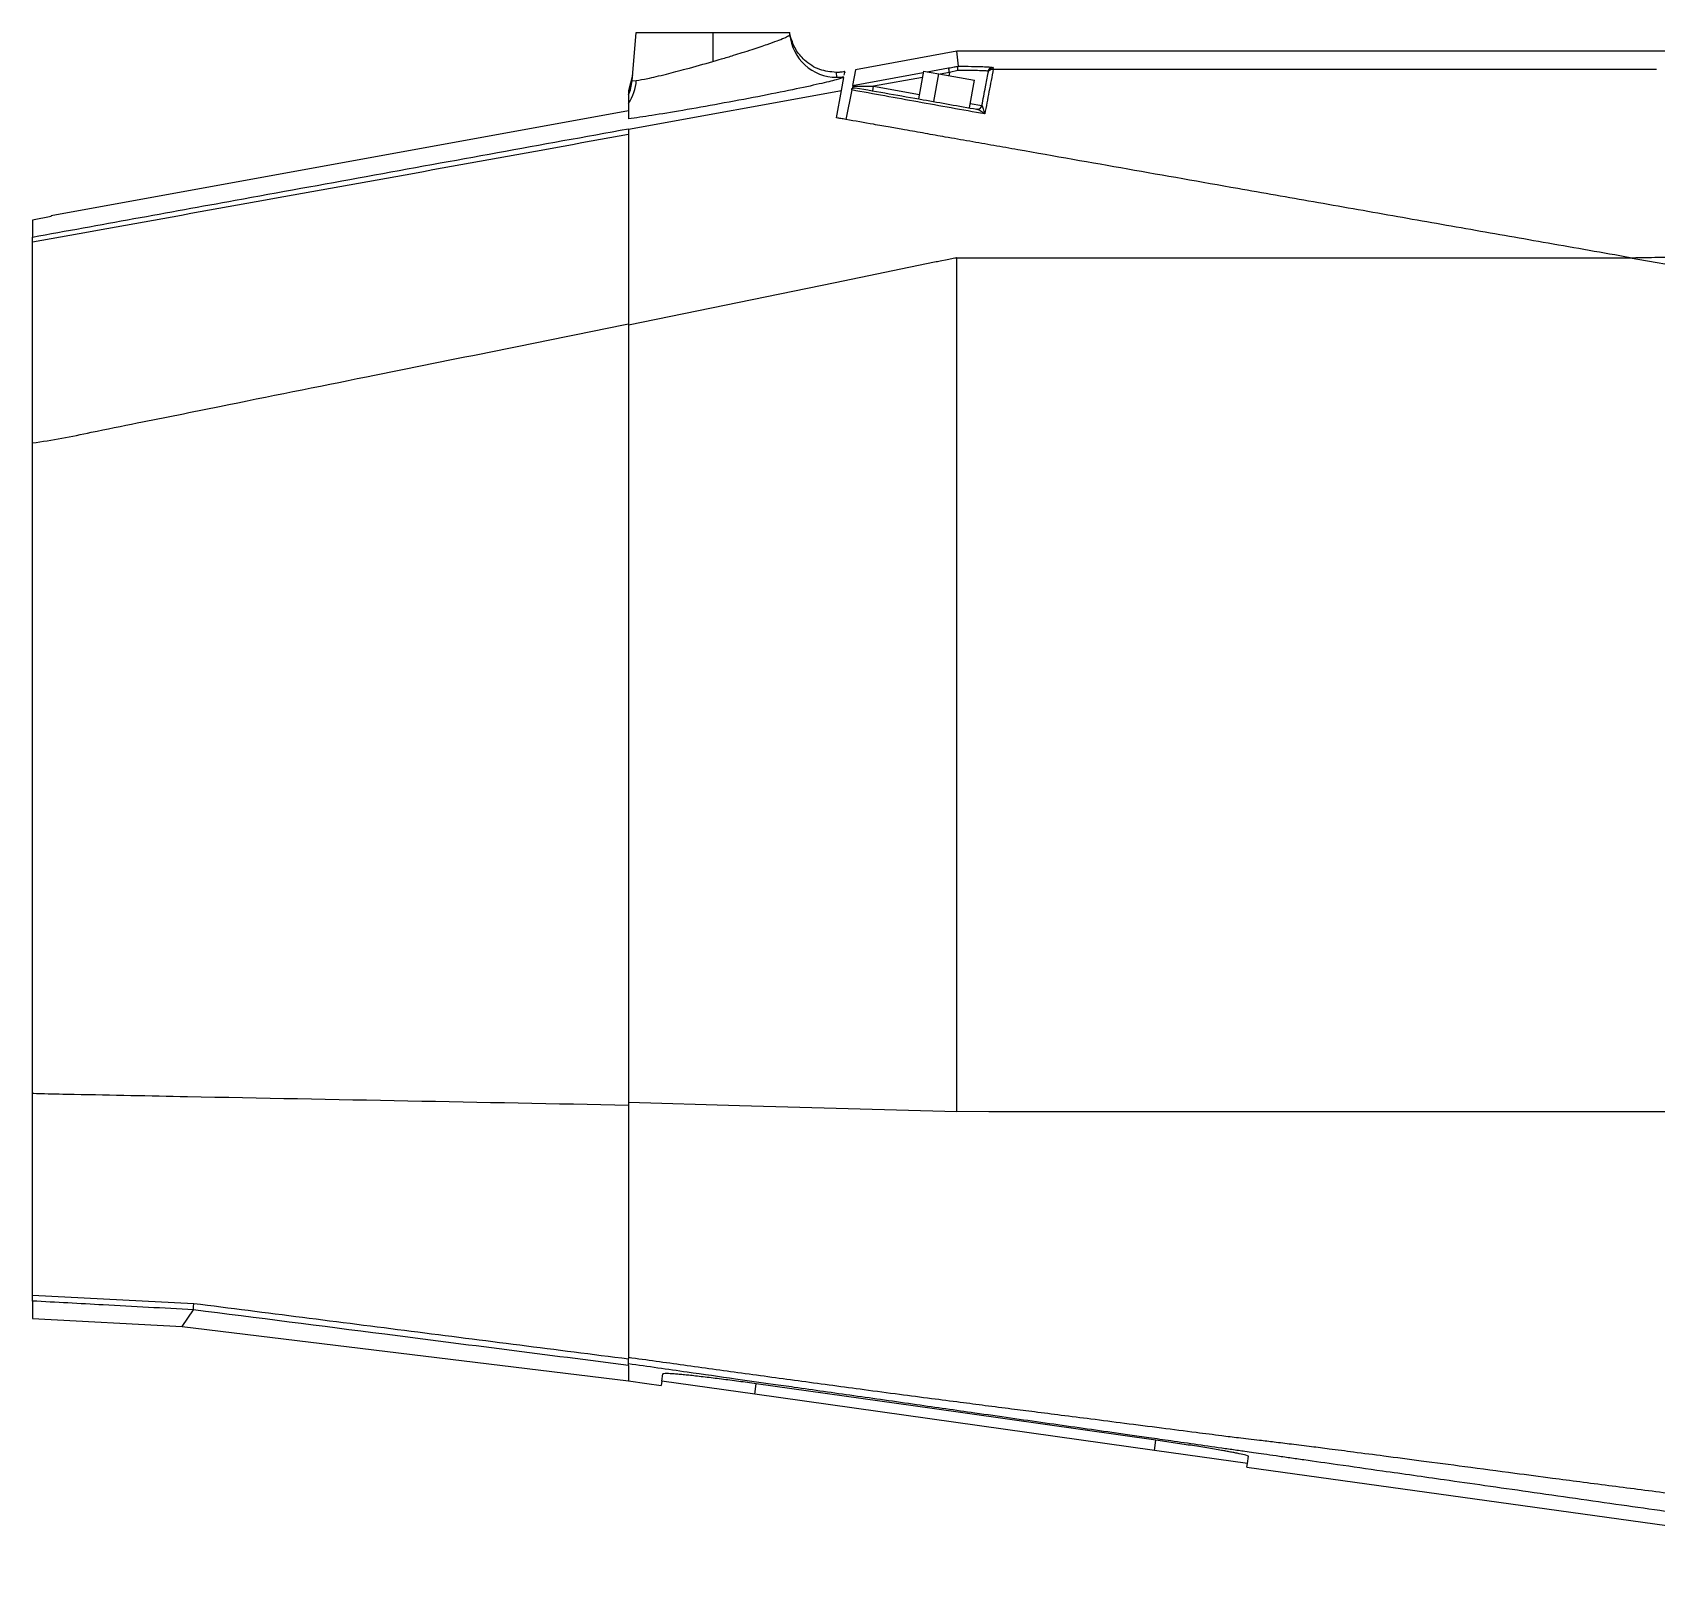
# Model space of a CAD drawing. Header units: millimetres. Extents: x -13464 to 9471, y -517 to 17126.
# Drawn here: x 6500.8 to 6673.9, y 1254.6 to 1420 of the extents above; entities that cross this region are included whole.
import ezdxf

# ---------------------------------------------------------------- set-up
doc = ezdxf.new("R2010")
doc.units = ezdxf.units.MM

msp = doc.modelspace()

# ---------------------------------------------------------------- linework, layer by layer
at = {"color": 7, "linetype": 'Continuous', "lineweight": 25}
for p, q in [((6564.72, 1414.91), (6565.17, 1420.05)), ((6565.17, 1420.05), (6573.34, 1420.05)), ((6573.34, 1420.05), (6573.34, 1416.96)), ((6573.34, 1420.05), (6581.52, 1420.05)), ((6581.54, 1419.83), (6581.52, 1420.05)), ((6599.34, 1418.05), (6588.54, 1416.08)), ((6599.49, 1416.45), (6599.34, 1418.05)), ((6777.34, 1418.05), (6599.34, 1418.05)), ((6564.77, 1415.45), (6564.34, 1413.83)), ((6586.47, 1415.79), (6586.52, 1415.27)), ((6587.32, 1415.5), (6587.38, 1415.79)), ((6587.37, 1415.87), (6587.38, 1415.79)), ((6587.39, 1415.87), (6587.37, 1415.87)), ((6587.38, 1415.79), (6587.39, 1415.87)), ((6588.54, 1416.08), (6588.21, 1414.41)), ((6588.21, 1414.41), (6595.75, 1415.78)), ((6595.78, 1415.92), (6595.25, 1412.96)), ((6595.78, 1415.92), (6597.39, 1415.63)), ((6596.16, 1415.85), (6598.45, 1416.27)), ((6596.87, 1412.68), (6597.39, 1415.63)), ((6597.39, 1415.63), (6601.19, 1414.96)), ((6598.54, 1415.79), (6597.55, 1415.61)), ((6598.54, 1415.79), (6598.48, 1415.44)), ((6599.43, 1415.98), (6598.54, 1415.79)), ((6602.7, 1415.89), (6602.62, 1415.92)), ((6603.19, 1416.3), (6603.16, 1416.15)), ((6603.16, 1416.15), (6603.21, 1416.15)), ((6603.21, 1416.15), (6610.62, 1416.14)), ((6610.62, 1416.14), (6618.37, 1416.14)), ((6618.37, 1416.14), (6673.86, 1416.14)), ((6564.34, 1409.76), (6587.04, 1413.88)), ((6564.72, 1414.91), (6565.17, 1414.94)), ((6586.52, 1410.95), (6587.04, 1413.88)), ((6587.04, 1413.88), (6587.28, 1415.26)), ((6588.12, 1413.92), (6587.51, 1410.78)), ((6588.17, 1414.21), (6588.5, 1414.16)), ((6588.2, 1414.32), (6590.44, 1414.31)), ((6590.36, 1413.83), (6590.44, 1414.31)), ((6595.66, 1415.26), (6590.44, 1414.31)), ((6590.44, 1414.31), (6595.34, 1413.45)), ((6600.67, 1412.01), (6601.19, 1414.96)), ((6600.76, 1412.49), (6602, 1412.27)), ((6602, 1412.27), (6602, 1412.23)), ((6564.34, 1411.68), (6502.84, 1400.5)), ((6502.84, 1400.42), (6500.84, 1400.05)), ((6500.84, 1400.05), (6500.84, 1398.25)), ((6502.84, 1400.42), (6502.84, 1400.5)), ((6564.34, 1394.98), (6564.34, 1388.99)), ((6596.96, 1395.56), (6586.35, 1393.38)), ((6598.28, 1395.83), (6597.53, 1395.67)), ((6599.11, 1396), (6598.28, 1395.83)), ((6599.34, 1305.06), (6599.34, 1396.03)), ((6619.24, 1396.05), (6671.05, 1396.05)), ((6671.05, 1396.05), (6832.74, 1367.53)), ((6586.35, 1393.38), (6564.35, 1388.87)), ((6564.34, 1388.99), (6564.34, 1388.87)), ((6564.34, 1388.87), (6564.34, 1306.07)), ((6500.84, 1306.98), (6500.84, 1376.31)), ((6564.34, 1306.07), (6564.34, 1305.73)), ((6564.35, 1306.07), (6576.18, 1305.73)), ((6576.18, 1305.73), (6599.34, 1305.06)), ((6602.73, 1305.05), (6599.34, 1305.06)), ((6702.62, 1305.04), (6602.73, 1305.05)), ((6564.34, 1287.63), (6564.34, 1278.72)), ((6500.84, 1285.52), (6518.03, 1284.63)), ((6500.84, 1284.88), (6500.84, 1283.02)), ((6516.78, 1282.15), (6517.99, 1283.94)), ((6500.84, 1283.02), (6516.78, 1282.15)), ((6516.78, 1282.15), (6564.34, 1276.37)), ((6564.34, 1278.02), (6564.34, 1276.38)), ((6567.89, 1276.33), (6568, 1277.11)), ((6567.89, 1276.33), (6567.83, 1275.88)), ((6577.79, 1274.94), (6567.89, 1276.33)), ((6577.79, 1274.94), (6577.95, 1276.06)), ((6620.37, 1268.96), (6577.79, 1274.94)), ((6620.37, 1268.96), (6620.53, 1270.05)), ((6630.28, 1267.57), (6620.37, 1268.96)), ((6630.28, 1267.57), (6630.38, 1268.34)), ((6630.22, 1267.19), (6630.28, 1267.57))]:
    msp.add_line(p, q, dxfattribs=at)
at = {"color": 7, "linetype": 'Continuous', "lineweight": 25, "flags": 128}
for points in [[(6618.71, 1396.05), (6619, 1396.05), (6619.24, 1396.05)], [(6564.34, 1276.37), (6566.29, 1276.1), (6567.83, 1275.88)], [(6620.53, 1270.05), (6596.68, 1273.42), (6577.95, 1276.06)], [(6630.22, 1267.19), (6685.18, 1259.53), (6720.78, 1254.57)]]:
    msp.add_lwpolyline(points, dxfattribs=at)
at = {"color": 7, "linetype": 'Continuous', "lineweight": 25}
for centre, radius, start, end in [((6586.52, 1420.27), 5, 185.0156, 270.0226), ((6586.52, 1420.27), 5, 270.0061, 278.9121), ((6577.01, 1411.98), 21.86, 10.0138, 11.3019), ((6603.11, 1415.83), 0.497, 90.8717, 169.4437), ((6603.19, 1415.8), 0.5, 89.9712, 168.9864), ((6560.05, 1415.31), 5.14, 326.7447, 355.843), ((6559.75, 1415.34), 4.99, 337.075, 354.9998), ((6601.5, 1412.37), 0.5, 260, 349), ((6601.53, 1412.36), 0.491, 260.7592, 345.2573)]:
    msp.add_arc(centre, radius, start, end, dxfattribs=at)
for points, knots in [([(6573.34, 1416.96), (6573.64, 1417.05), (6574.39, 1417.26), (6575.44, 1417.58), (6576.53, 1417.92), (6577.49, 1418.23), (6578.37, 1418.52), (6579.3, 1418.84), (6580.19, 1419.16), (6580.96, 1419.47), (6581.45, 1419.71), (6581.51, 1419.79), (6581.54, 1419.83)], [0, 0, 0, 0, 0.069904, 0.173809, 0.250157, 0.342046, 0.425337, 0.500121, 0.629508, 0.749761, 0.876985, 1, 1, 1, 1]), ([(6581.58, 1419.55), (6581.57, 1419.63), (6581.55, 1419.77), (6581.53, 1419.92), (6581.52, 1419.99)], [0, 0, 0, 0, 0.559999, 1, 1, 1, 1]), ([(6581.58, 1419.55), (6581.59, 1419.55), (6581.6, 1419.55), (6581.62, 1419.55), (6581.63, 1419.55)], [0, 0, 0, 0, 0.562028, 1, 1, 1, 1]), ([(6586.47, 1415.79), (6585.87, 1415.85), (6584.64, 1415.98), (6583.14, 1416.95), (6582.1, 1418.19), (6581.78, 1419.1), (6581.63, 1419.55)], [0, 0, 0, 0, 0.273113, 0.561594, 0.786761, 1, 1, 1, 1]), ([(6565.17, 1414.94), (6565.53, 1414.99), (6566.27, 1415.11), (6568.22, 1415.56), (6570.62, 1416.19), (6572.38, 1416.69), (6573.34, 1416.96)], [0, 0, 0, 0, 0.2423628, 0.5000538, 0.7238429, 1, 1, 1, 1]), ([(6587.37, 1415.87), (6587.2, 1415.84), (6586.91, 1415.8), (6586.61, 1415.79), (6586.47, 1415.79)], [0, 0, 0, 0, 0.5599999, 1, 1, 1, 1]), ([(6598.45, 1416.27), (6598.65, 1416.3), (6598.99, 1416.37), (6599.34, 1416.43), (6599.49, 1416.45)], [0, 0, 0, 0, 0.560665, 1, 1, 1, 1]), ([(6599.43, 1415.98), (6599.43, 1416.04), (6599.42, 1416.16), (6599.43, 1416.31), (6599.45, 1416.42), (6599.48, 1416.44), (6599.49, 1416.45)], [0, 0, 0, 0, 0.250472, 0.500135, 0.755395, 1, 1, 1, 1]), ([(6602.62, 1415.92), (6602.51, 1415.94), (6602.29, 1415.96), (6601.57, 1415.98), (6600.61, 1415.99), (6599.84, 1415.98), (6599.43, 1415.98)], [0, 0, 0, 0, 0.245682, 0.499529, 0.734486, 1, 1, 1, 1]), ([(6599.49, 1416.45), (6599.97, 1416.45), (6600.94, 1416.44), (6602.05, 1416.41), (6602.79, 1416.37), (6603, 1416.34), (6603.1, 1416.33)], [0, 0, 0, 0, 0.2762355, 0.5632085, 0.7865455, 1, 1, 1, 1]), ([(6599.49, 1416.45), (6599.49, 1416.45), (6599.49, 1416.45), (6599.49, 1416.45), (6599.49, 1416.45)], [0, 0, 0, 0, 0.559977, 1, 1, 1, 1]), ([(6602, 1412.27), (6602.12, 1412.93), (6602.35, 1414.11), (6602.57, 1415.25), (6602.67, 1415.75)], [0, 0, 0, 0, 0.5599, 1, 1, 1, 1]), ([(6603.21, 1416.14), (6603.06, 1415.34), (6602.76, 1413.78), (6602.45, 1412.16), (6602.3, 1411.37)], [0, 0, 0, 0, 0.5143223, 1, 1, 1, 1]), ([(6602.67, 1415.75), (6602.69, 1415.81), (6602.72, 1415.91), (6602.84, 1416.04), (6602.98, 1416.13), (6603.1, 1416.14), (6603.16, 1416.15)], [0, 0, 0, 0, 0.292048, 0.49971, 0.768131, 1, 1, 1, 1]), ([(6603.1, 1416.33), (6603.13, 1416.32), (6603.18, 1416.31), (6603.19, 1416.3), (6603.19, 1416.3)], [0, 0, 0, 0, 0.559917, 1, 1, 1, 1]), ([(6587.28, 1415.26), (6587.06, 1415.18), (6586.57, 1415.01), (6584.72, 1414.56), (6581.89, 1413.95), (6578.19, 1413.21), (6574.09, 1412.44), (6570.19, 1411.75), (6566.84, 1411.2), (6565.14, 1410.94), (6564.34, 1410.83)], [0, 0, 0, 0, 0.106804, 0.227551, 0.359977, 0.499272, 0.638734, 0.771576, 0.892804, 1, 1, 1, 1]), ([(6564.34, 1413.83), (6564.34, 1413.75), (6564.34, 1413.6), (6564.34, 1413.46), (6564.34, 1413.4)], [0, 0, 0, 0, 0.56, 1, 1, 1, 1]), ([(6588.12, 1413.92), (6588.12, 1413.95), (6588.14, 1414.01), (6588.14, 1414.06), (6588.15, 1414.08)], [0, 0, 0, 0, 0.499358, 1, 1, 1, 1]), ([(6602.3, 1411.37), (6599.92, 1411.79), (6595.17, 1412.64), (6590.47, 1413.49), (6588.12, 1413.92)], [0, 0, 0, 0, 0.500491, 1, 1, 1, 1]), ([(6588.15, 1414.08), (6588.23, 1414.1), (6588.33, 1414.12), (6588.43, 1414.14), (6588.47, 1414.15), (6588.5, 1414.15), (6588.5, 1414.15), (6588.5, 1414.16)], [0, 0, 0, 0, 0.496602, 0.628133, 0.748303, 0.8745, 1, 1, 1, 1]), ([(6588.5, 1414.16), (6590.91, 1413.73), (6594.27, 1413.14), (6598.58, 1412.38), (6600.49, 1412.04), (6601.45, 1411.87)], [0, 0, 0, 0, 0.560089, 0.780116, 1, 1, 1, 1]), ([(6564.34, 1413.4), (6564.34, 1413.32), (6564.34, 1413.16), (6564.34, 1412.72), (6564.34, 1412.49)], [0, 0, 0, 0, 0.498763, 1, 1, 1, 1]), ([(6564.34, 1412.49), (6564.34, 1412.28), (6564.34, 1411.87), (6564.34, 1411.35), (6564.34, 1410.95), (6564.34, 1410.87), (6564.34, 1410.83)], [0, 0, 0, 0, 0.250529, 0.499619, 0.748272, 1, 1, 1, 1]), ([(6602.3, 1411.37), (6602.13, 1411.48), (6601.89, 1411.65), (6601.64, 1411.8), (6601.52, 1411.85), (6601.47, 1411.87), (6601.45, 1411.87)], [0, 0, 0, 0, 0.535583, 0.783495, 0.896944, 1, 1, 1, 1]), ([(6602, 1412.23), (6602.01, 1412.22), (6602.03, 1412.19), (6602.07, 1412.08), (6602.16, 1411.82), (6602.24, 1411.55), (6602.3, 1411.37)], [0, 0, 0, 0, 0.1037401, 0.2177305, 0.4659756, 1, 1, 1, 1]), ([(6587.51, 1410.78), (6587.32, 1410.81), (6586.99, 1410.87), (6586.67, 1410.92), (6586.52, 1410.95)], [0, 0, 0, 0, 0.559963, 1, 1, 1, 1]), ([(6671.05, 1396.05), (6668.14, 1396.56), (6662.48, 1397.56), (6654.05, 1399.04), (6645.72, 1400.51), (6637.44, 1401.97), (6624.12, 1404.32), (6612.77, 1406.32), (6603.26, 1408), (6600.68, 1408.45), (6598.24, 1408.88), (6595.93, 1409.29), (6593.98, 1409.64), (6592.14, 1409.96), (6590.05, 1410.33), (6588.49, 1410.6), (6587.51, 1410.78)], [0, 0, 0, 0, 0.1044679, 0.2029675, 0.3023149, 0.4034738, 0.4998934, 0.7801591, 0.8106413, 0.8414152, 0.872669, 0.8983012, 0.9246567, 0.9432974, 0.9645684, 1, 1, 1, 1]), ([(6500.84, 1398.25), (6508.04, 1399.55), (6519.9, 1401.71), (6536.41, 1404.71), (6550.37, 1407.25), (6559.69, 1408.94), (6564.34, 1409.79)], [0, 0, 0, 0, 0.339997, 0.559998, 0.779999, 1, 1, 1, 1]), ([(6564.34, 1409.17), (6553.76, 1407.25), (6532.6, 1403.41), (6511.43, 1399.61), (6500.84, 1397.71)], [0, 0, 0, 0, 0.499976, 1, 1, 1, 1]), ([(6564.34, 1409.76), (6564.34, 1408.59), (6564.34, 1406.29), (6564.34, 1402.62), (6564.34, 1398.89), (6564.34, 1396.34), (6564.34, 1395.08)], [0, 0, 0, 0, 0.249554, 0.491925, 0.748261, 1, 1, 1, 1]), ([(6500.84, 1397.71), (6500.84, 1397.78), (6500.84, 1397.93), (6500.84, 1398.1), (6500.84, 1398.22), (6500.84, 1398.24), (6500.84, 1398.25)], [0, 0, 0, 0, 0.249236, 0.500235, 0.749056, 1, 1, 1, 1]), ([(6500.84, 1376.31), (6500.84, 1377.62), (6500.84, 1379.94), (6500.84, 1383.22), (6500.84, 1386.05), (6500.84, 1389.14), (6500.84, 1392.26), (6500.84, 1395.3), (6500.84, 1396.98), (6500.84, 1397.71)], [0, 0, 0, 0, 0.18085, 0.320488, 0.454112, 0.572326, 0.748741, 0.890774, 1, 1, 1, 1]), ([(6671.05, 1396.05), (6671.19, 1396.05), (6671.6, 1396.05), (6672.95, 1396.08), (6674.18, 1396.1), (6675.19, 1396.12), (6675.39, 1396.13), (6676.04, 1396.14), (6677.33, 1396.16), (6681.18, 1396.24), (6684.55, 1396.29), (6687.25, 1396.33)], [0, 0, 0, 0, 0.025639, 0.075852, 0.25, 0.254532, 0.262233, 0.287144, 0.375001, 0.500001, 1, 1, 1, 1]), ([(6564.34, 1395.08), (6564.34, 1395.06), (6564.34, 1395.03), (6564.35, 1395), (6564.35, 1394.98)], [0, 0, 0, 0, 0.499518, 1, 1, 1, 1]), ([(6599.34, 1396.03), (6599.3, 1396.02), (6599.22, 1396.01), (6599.15, 1396), (6599.11, 1396)], [0, 0, 0, 0, 0.5599929, 1, 1, 1, 1]), ([(6599.34, 1396.03), (6599.4, 1396.03), (6599.5, 1396.04), (6599.6, 1396.04), (6599.64, 1396.05)], [0, 0, 0, 0, 0.559713, 1, 1, 1, 1]), ([(6599.64, 1396.05), (6599.64, 1396.05), (6599.65, 1396.05), (6599.68, 1396.05), (6599.75, 1396.05), (6600.04, 1396.05), (6601.13, 1396.05), (6604.18, 1396.05), (6610.25, 1396.05), (6615.49, 1396.05), (6618.71, 1396.05)], [0, 0, 0, 0, 0.000481, 0.001284, 0.003856, 0.012867, 0.046352, 0.175175, 0.49338, 1, 1, 1, 1]), ([(6500.84, 1376.31), (6501.89, 1376.47), (6503.99, 1376.78), (6507.7, 1377.58), (6513.3, 1378.69), (6523.07, 1380.67), (6540.51, 1384.18), (6555.04, 1387.11), (6564.34, 1388.99)], [0, 0, 0, 0, 0.049075, 0.098272, 0.175581, 0.313623, 0.560088, 1, 1, 1, 1]), ([(6564.34, 1305.73), (6548.68, 1306.03), (6528.99, 1306.41), (6508.25, 1306.82), (6502.79, 1306.93), (6501.31, 1306.96), (6500.89, 1306.98), (6500.84, 1306.98)], [0, 0, 0, 0, 0.740124, 0.930093, 0.980054, 0.997827, 1, 1, 1, 1]), ([(6500.84, 1285.52), (6500.84, 1286.29), (6500.84, 1287.91), (6500.84, 1290.54), (6500.84, 1293.7), (6500.84, 1297.5), (6500.84, 1302.04), (6500.84, 1305.27), (6500.84, 1306.98)], [0, 0, 0, 0, 0.111752, 0.235718, 0.372377, 0.554952, 0.764071, 1, 1, 1, 1]), ([(6564.34, 1305.73), (6564.34, 1304.1), (6564.34, 1300.74), (6564.34, 1297.42), (6564.34, 1295.72)], [0, 0, 0, 0, 0.485991, 1, 1, 1, 1]), ([(6564.35, 1295.72), (6564.35, 1294.39), (6564.36, 1291.67), (6564.35, 1289), (6564.35, 1287.63)], [0, 0, 0, 0, 0.488954, 1, 1, 1, 1]), ([(6500.84, 1284.88), (6500.84, 1284.89), (6500.84, 1284.92), (6500.84, 1285.12), (6500.84, 1285.37), (6500.84, 1285.52)], [0, 0, 0, 0, 0.280218, 0.561137, 1, 1, 1, 1]), ([(6517.99, 1283.94), (6514.79, 1284.12), (6509.08, 1284.43), (6503.36, 1284.74), (6500.84, 1284.88)], [0, 0, 0, 0, 0.56, 1, 1, 1, 1]), ([(6517.99, 1283.94), (6517.99, 1283.96), (6517.99, 1283.98), (6518, 1284.13), (6518.01, 1284.35), (6518.02, 1284.54), (6518.03, 1284.63)], [0, 0, 0, 0, 0.244202, 0.500073, 0.755905, 1, 1, 1, 1]), ([(6564.34, 1278.02), (6555.69, 1279.12), (6540.24, 1281.1), (6524.79, 1283.08), (6517.99, 1283.94)], [0, 0, 0, 0, 0.56, 1, 1, 1, 1]), ([(6518.03, 1284.63), (6525.75, 1283.65), (6541.19, 1281.68), (6556.63, 1279.71), (6564.34, 1278.72)], [0, 0, 0, 0, 0.5, 1, 1, 1, 1]), ([(6564.34, 1278.89), (6566.3, 1278.62), (6570.32, 1278.06), (6576.47, 1277.21), (6582.88, 1276.34), (6588.49, 1275.58), (6593.09, 1274.97), (6596.51, 1274.52), (6599.56, 1274.13), (6602.4, 1273.76), (6605.04, 1273.42), (6607.73, 1273.08), (6610.55, 1272.72), (6613.74, 1272.32), (6617.3, 1271.86), (6621.04, 1271.38), (6624.5, 1270.94), (6627.23, 1270.59), (6629.09, 1270.35), (6630.43, 1270.19), (6631.7, 1270.05), (6633.23, 1269.86), (6635.07, 1269.64), (6637.03, 1269.4), (6639.23, 1269.12), (6641.8, 1268.78), (6645.06, 1268.36), (6649.01, 1267.84), (6653.66, 1267.23), (6658.32, 1266.61), (6662.41, 1266.07), (6665.75, 1265.63), (6668.77, 1265.24), (6671.86, 1264.84), (6674.96, 1264.44), (6677.81, 1264.06), (6680.19, 1263.75), (6682.55, 1263.43), (6685.39, 1263.02), (6689.18, 1262.47), (6693.47, 1261.85), (6697.83, 1261.22), (6702.04, 1260.6), (6706.14, 1259.99), (6710.33, 1259.36), (6713.14, 1258.93), (6714.56, 1258.71)], [0, 0, 0, 0, 0.039051, 0.079938, 0.122666, 0.166679, 0.191694, 0.214367, 0.234702, 0.252383, 0.270943, 0.287159, 0.305844, 0.327002, 0.350638, 0.376756, 0.401385, 0.419467, 0.431196, 0.438282, 0.446169, 0.456402, 0.468616, 0.482813, 0.495328, 0.512401, 0.534042, 0.560263, 0.59108, 0.626516, 0.653129, 0.672516, 0.69291, 0.713391, 0.733959, 0.754644, 0.770222, 0.781817, 0.801956, 0.827402, 0.858206, 0.888359, 0.915336, 0.942984, 0.971223, 1, 1, 1, 1]), ([(6564.34, 1278.02), (6564.34, 1278.03), (6564.34, 1278.05), (6564.34, 1278.21), (6564.34, 1278.44), (6564.34, 1278.63), (6564.34, 1278.72)], [0, 0, 0, 0, 0.238809, 0.49927, 0.749175, 1, 1, 1, 1]), ([(6713.81, 1256.78), (6712.27, 1257), (6709.17, 1257.45), (6704.5, 1258.13), (6699.54, 1258.86), (6694.19, 1259.64), (6688.7, 1260.44), (6683.58, 1261.19), (6680.14, 1261.69), (6678.05, 1261.99), (6677.24, 1262.11), (6676.67, 1262.19), (6676.29, 1262.25), (6676, 1262.29), (6675.59, 1262.35), (6675.21, 1262.4), (6673.37, 1262.67), (6670.05, 1263.14), (6665.19, 1263.83), (6660.34, 1264.53), (6655.68, 1265.19), (6650.5, 1265.93), (6645.26, 1266.67), (6640.28, 1267.38), (6636.99, 1267.85), (6634.81, 1268.16), (6633.39, 1268.37), (6632.09, 1268.55), (6630.99, 1268.71), (6630.09, 1268.84), (6629.08, 1268.98), (6627.4, 1269.22), (6625, 1269.56), (6622.29, 1269.95), (6619.88, 1270.29), (6617.79, 1270.59), (6615.31, 1270.94), (6612.31, 1271.37), (6608.71, 1271.88), (6605.02, 1272.4), (6601.48, 1272.91), (6598.14, 1273.38), (6594.93, 1273.84), (6591.66, 1274.31), (6588.36, 1274.78), (6585.15, 1275.23), (6582.28, 1275.64), (6579.15, 1276.08), (6575.36, 1276.62), (6570.23, 1277.35), (6566.43, 1277.89), (6564.34, 1278.19)], [0, 0, 0, 0, 0.031253, 0.062819, 0.094698, 0.131775, 0.171257, 0.205781, 0.235346, 0.240951, 0.247834, 0.251795, 0.252527, 0.255552, 0.257582, 0.260738, 0.263267, 0.294373, 0.327168, 0.36064, 0.391411, 0.420358, 0.464288, 0.496305, 0.520102, 0.530083, 0.539957, 0.54858, 0.555952, 0.562073, 0.566687, 0.576128, 0.595702, 0.614764, 0.630327, 0.643894, 0.656635, 0.679919, 0.703888, 0.72854, 0.753876, 0.77461, 0.7954, 0.818156, 0.840036, 0.861415, 0.882395, 0.897321, 0.924009, 0.958236, 1, 1, 1, 1]), ([(6577.95, 1276.06), (6577.33, 1276.15), (6576.06, 1276.32), (6574.21, 1276.56), (6572.75, 1276.74), (6571.68, 1276.87), (6570.95, 1276.95), (6570.3, 1277.01), (6569.73, 1277.07), (6569.2, 1277.11), (6568.67, 1277.15), (6568.14, 1277.17), (6568.05, 1277.13), (6568, 1277.11)], [0, 0, 0, 0, 0.120296, 0.243651, 0.370069, 0.43451, 0.499722, 0.557699, 0.618668, 0.682628, 0.749577, 0.854615, 1, 1, 1, 1]), ([(6630.38, 1268.34), (6630.33, 1268.37), (6630.23, 1268.43), (6629.59, 1268.58), (6628.97, 1268.7), (6628.49, 1268.79), (6628.01, 1268.88), (6627.22, 1269.02), (6626, 1269.23), (6624.25, 1269.5), (6622.4, 1269.78), (6621.15, 1269.96), (6620.53, 1270.05)], [0, 0, 0, 0, 0.15547, 0.290589, 0.350573, 0.40544, 0.455191, 0.499825, 0.630624, 0.757585, 0.880709, 1, 1, 1, 1])]:
    msp.add_open_spline(points, degree=3, knots=knots, dxfattribs=at)
msp.add_open_spline([(6597.53, 1395.67), (6597.44, 1395.66), (6597.25, 1395.62), (6597.06, 1395.58), (6596.96, 1395.56)], degree=3, dxfattribs=at)

doc.saveas('drawing.dxf')
